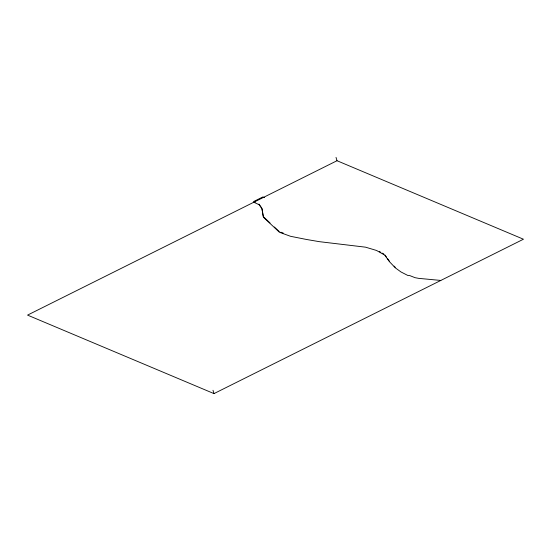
<?xml version="1.0" encoding="UTF-8"?>
<svg xmlns="http://www.w3.org/2000/svg" width="551" height="551" viewBox="0 0 551 551"><rect width="100%" height="100%" fill="white"/><g stroke="black" fill="none" stroke-linecap="round" stroke-linejoin="round"><path stroke-width="0.83" d="M337.012 160.72L27.55 315.11L213.988 393.607L523.45 239.217L337.012 160.72L336.014 157.393M440.814 280.438L418.615 278.351L415.048 277.676L409.73 275.583L407.781 275.445L400.949 271.939L395.411 267.924L389.461 261.697L384.708 255.065L376.553 250.471L365.561 247.179L319.373 241.669L306.528 239.478L290.556 236.303L279.433 232.274L263.454 217.246L262.035 208.843L259.184 204.752L253.839 202.217M280.824 232.185L283.207 233.052M264.452 197.644L262.923 196.921L253.639 201.549L255.168 202.272M379.322 251.476L380.803 252.31M382.284 253.143L383.765 253.983M270.018 222.941L263.254 216.584L261.835 208.175M274.315 226.984L279.233 231.606M394.13 266.133L395.212 267.263M384.984 255.065L386.409 257.055M387.36 258.378L389.261 261.036M258.984 204.084L261.36 207.493M212.989 390.28L213.988 393.607"/></g></svg>
